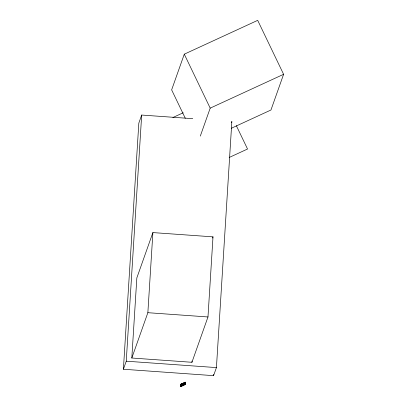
<?xml version="1.0" encoding="UTF-8"?>
<svg xmlns="http://www.w3.org/2000/svg" width="407" height="407" viewBox="0 0 407 407"><rect width="100%" height="100%" fill="white"/><g stroke="black" fill="none" stroke-linecap="round" stroke-linejoin="round"><path stroke-width="0.61" d="M231.451 122.604L231.858 121.454L216.427 367.592L213.573 375.651L123.397 369.246L138.828 123.107L141.682 115.049L192.76 118.676M123.397 369.246L126.251 361.192L141.682 115.049M131.817 358.018L136.838 277.91L152.89 232.585L213.003 236.854L207.982 316.961L191.931 362.286L131.817 358.018L147.863 312.693L152.89 232.585M191.931 362.286L192.012 361.024M213.573 375.651L213.655 374.384M231.395 128.236L270.96 110.002L283.603 74.308L257.687 20.35L184.285 54.177L171.642 89.871L185.287 118.269M200.3 136.096L210.2 108.135L184.285 54.177M212.581 238.049L213.003 236.854M180.418 385.841L181.039 384.076L185.256 382.137L185.643 382.946L185.017 384.707L180.805 386.65L180.418 385.841L181.176 384.015L181.568 384.824L180.942 386.589L180.56 385.755M181.11 384.661L181.268 384.208L185.21 382.392L185.048 382.845L181.018 384.467L184.956 382.651L185.338 383.486M180.805 386.65L181.43 384.89L181.039 384.076M184.493 383.964L184.885 384.773L185.506 383.007L185.119 382.198L184.951 382.677L181.008 384.493M172.889 117.526L183.211 112.77M210.2 108.135L283.603 74.308M229.197 157.478L247.548 149.018L236.365 125.732M181.212 384.92L185.154 383.104L184.707 384.361L180.764 386.182M181.395 385.302L185.348 383.46M147.863 312.693L207.982 316.961M126.251 361.192L216.427 367.592M184.503 383.938L184.89 384.747M181.303 385.114L180.861 386.37L184.798 384.554L185.246 383.297L181.303 385.114"/></g></svg>
